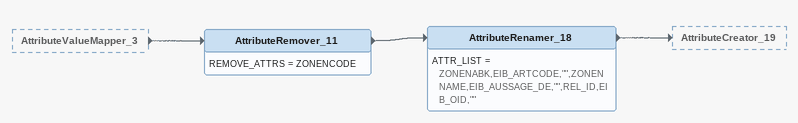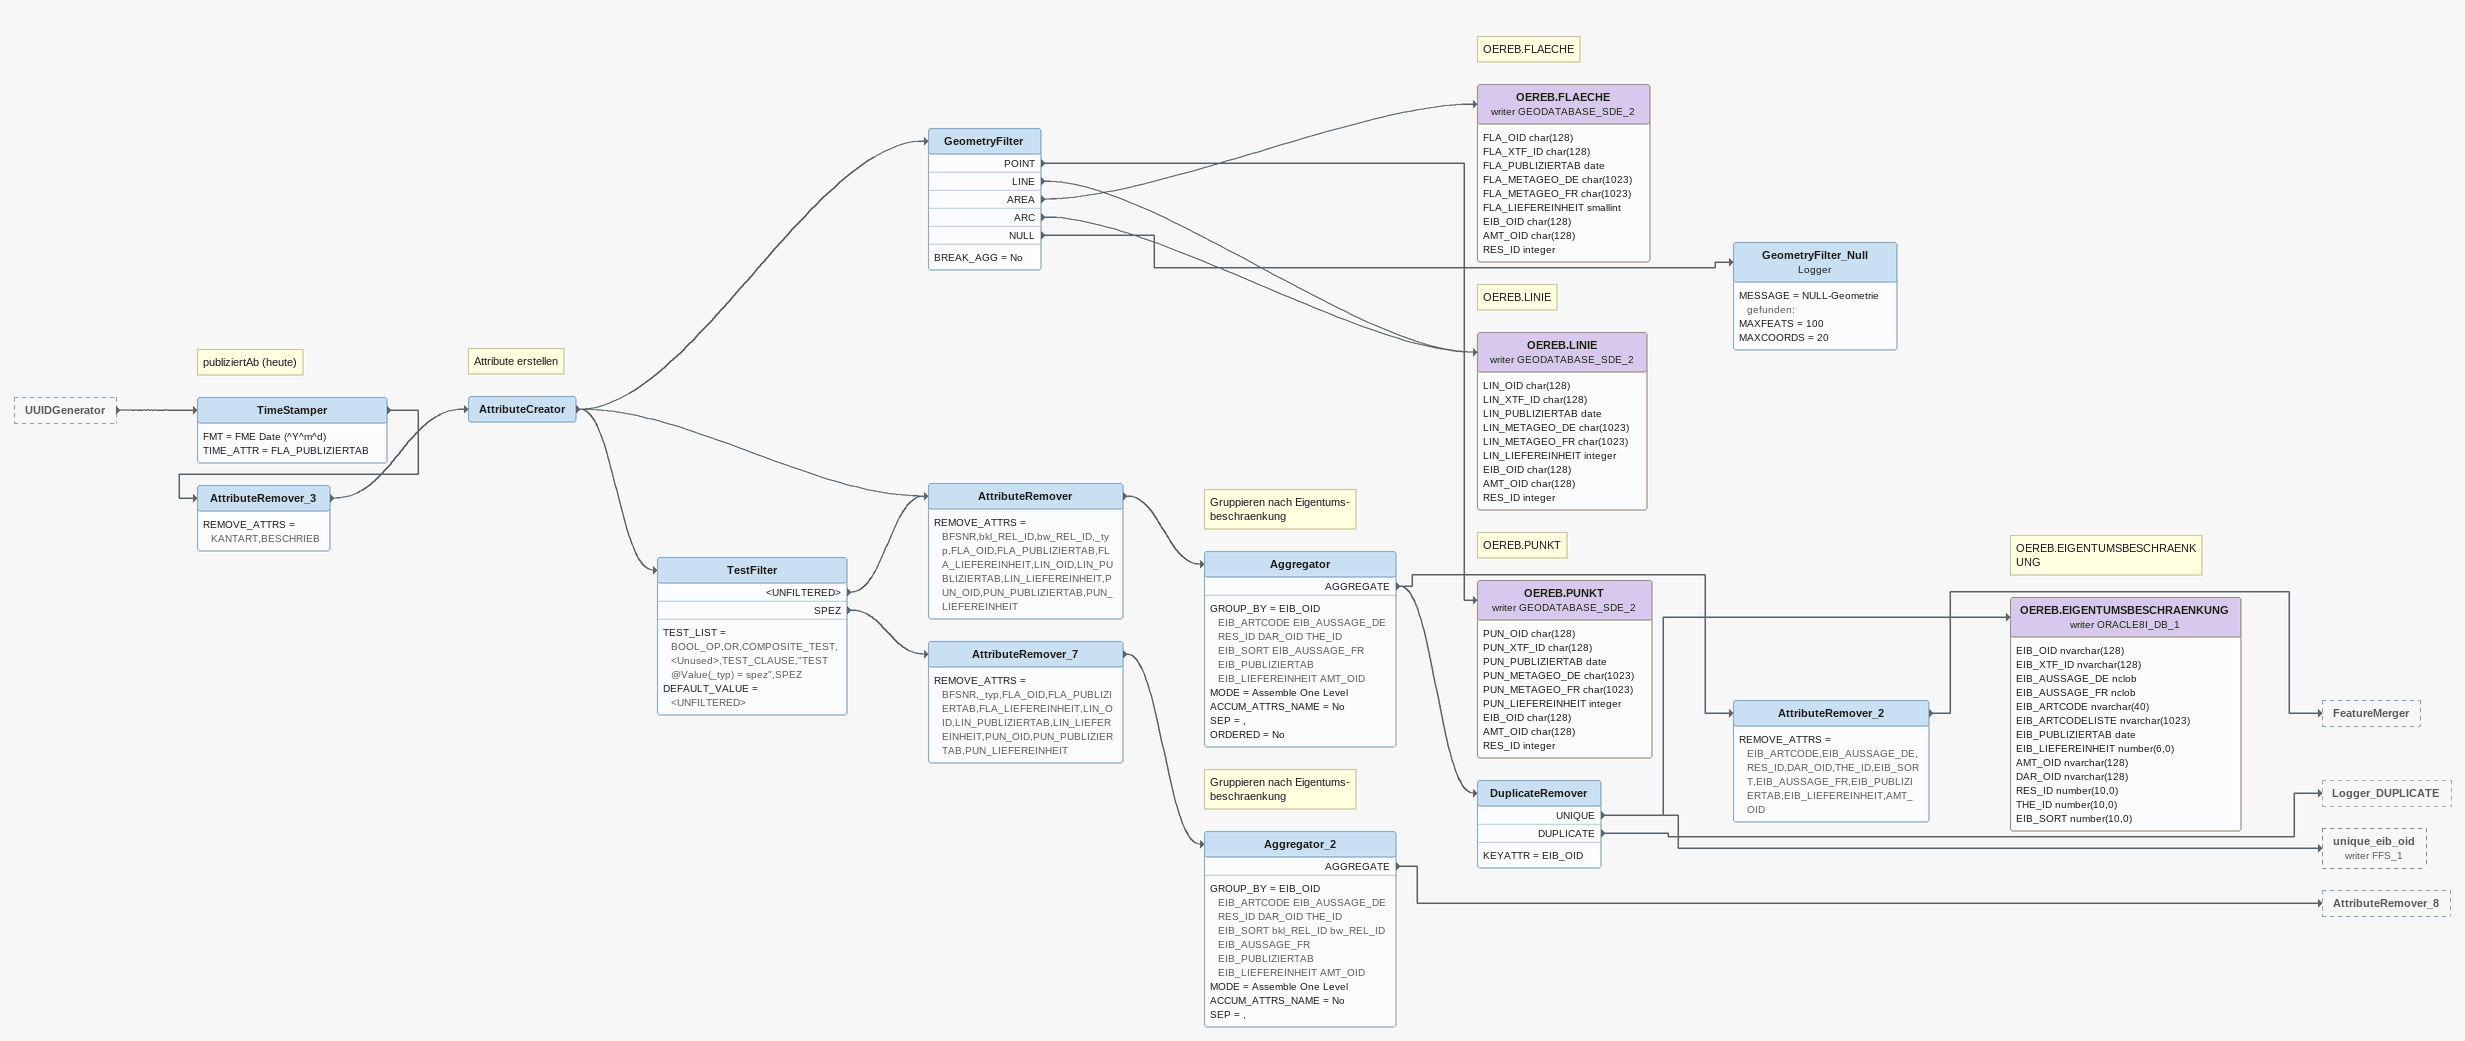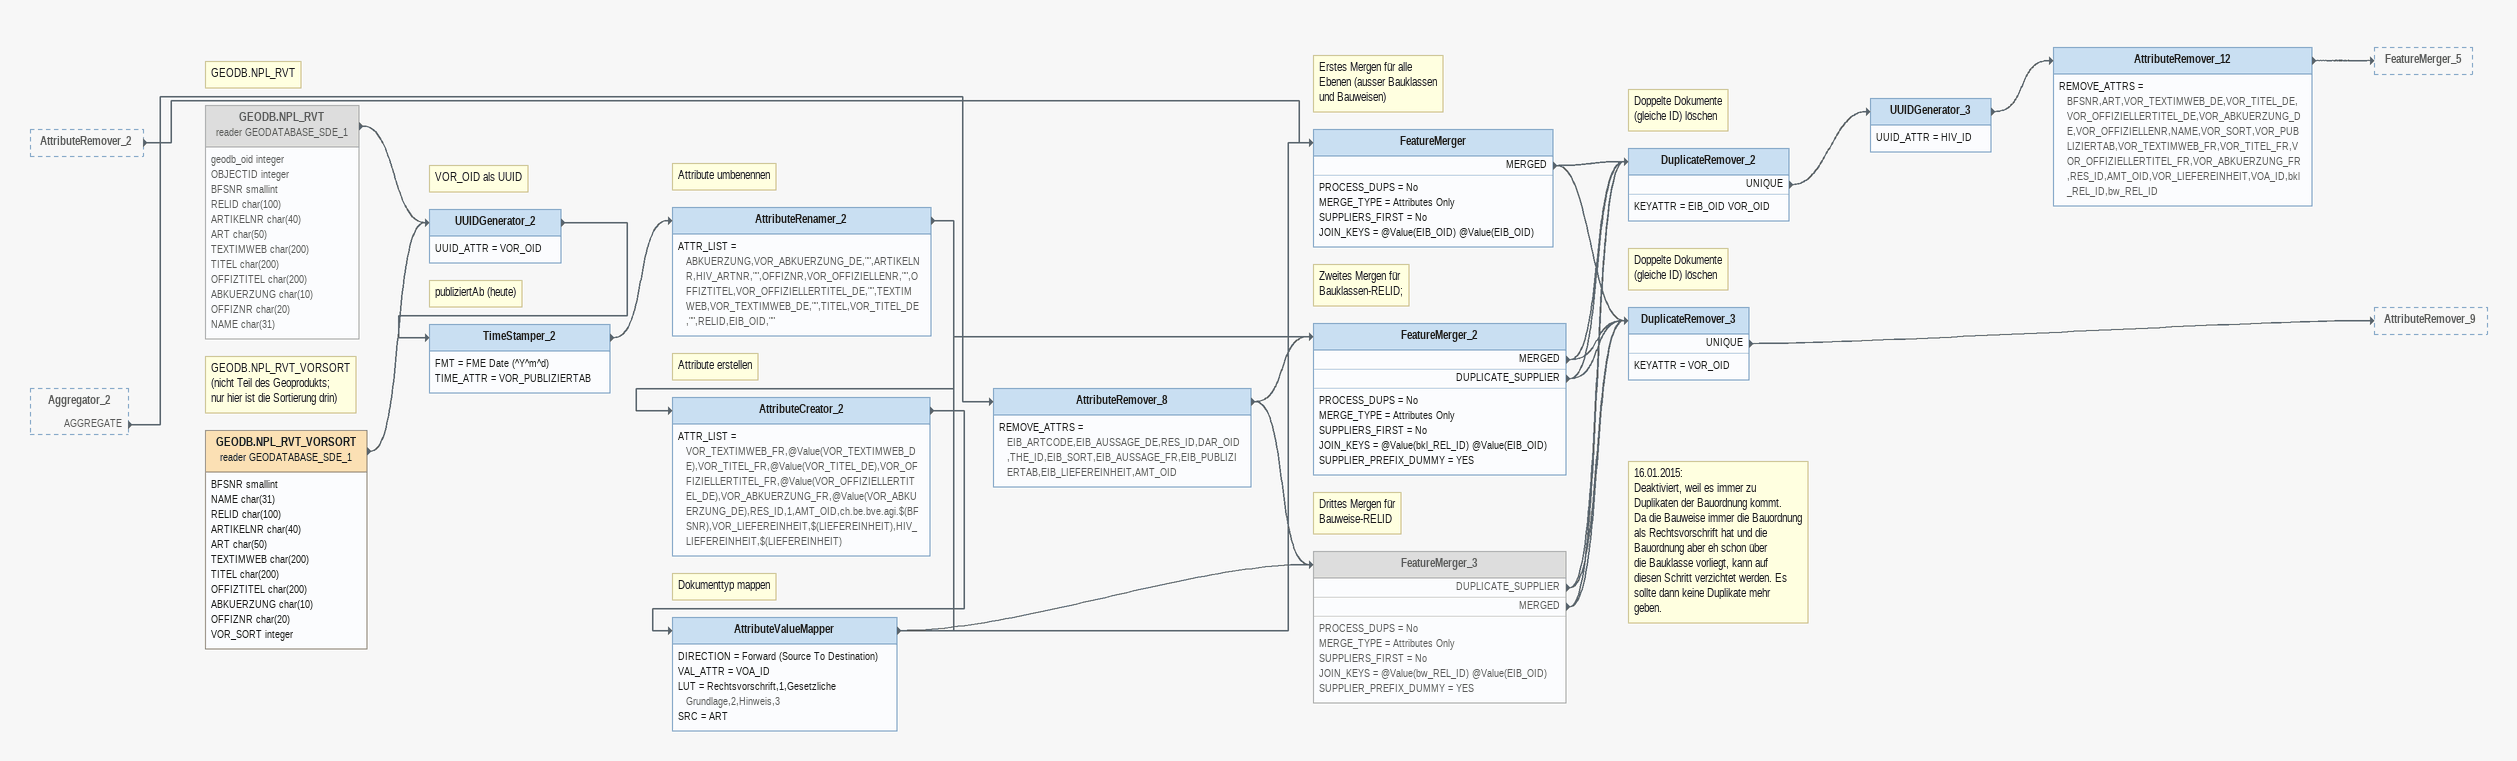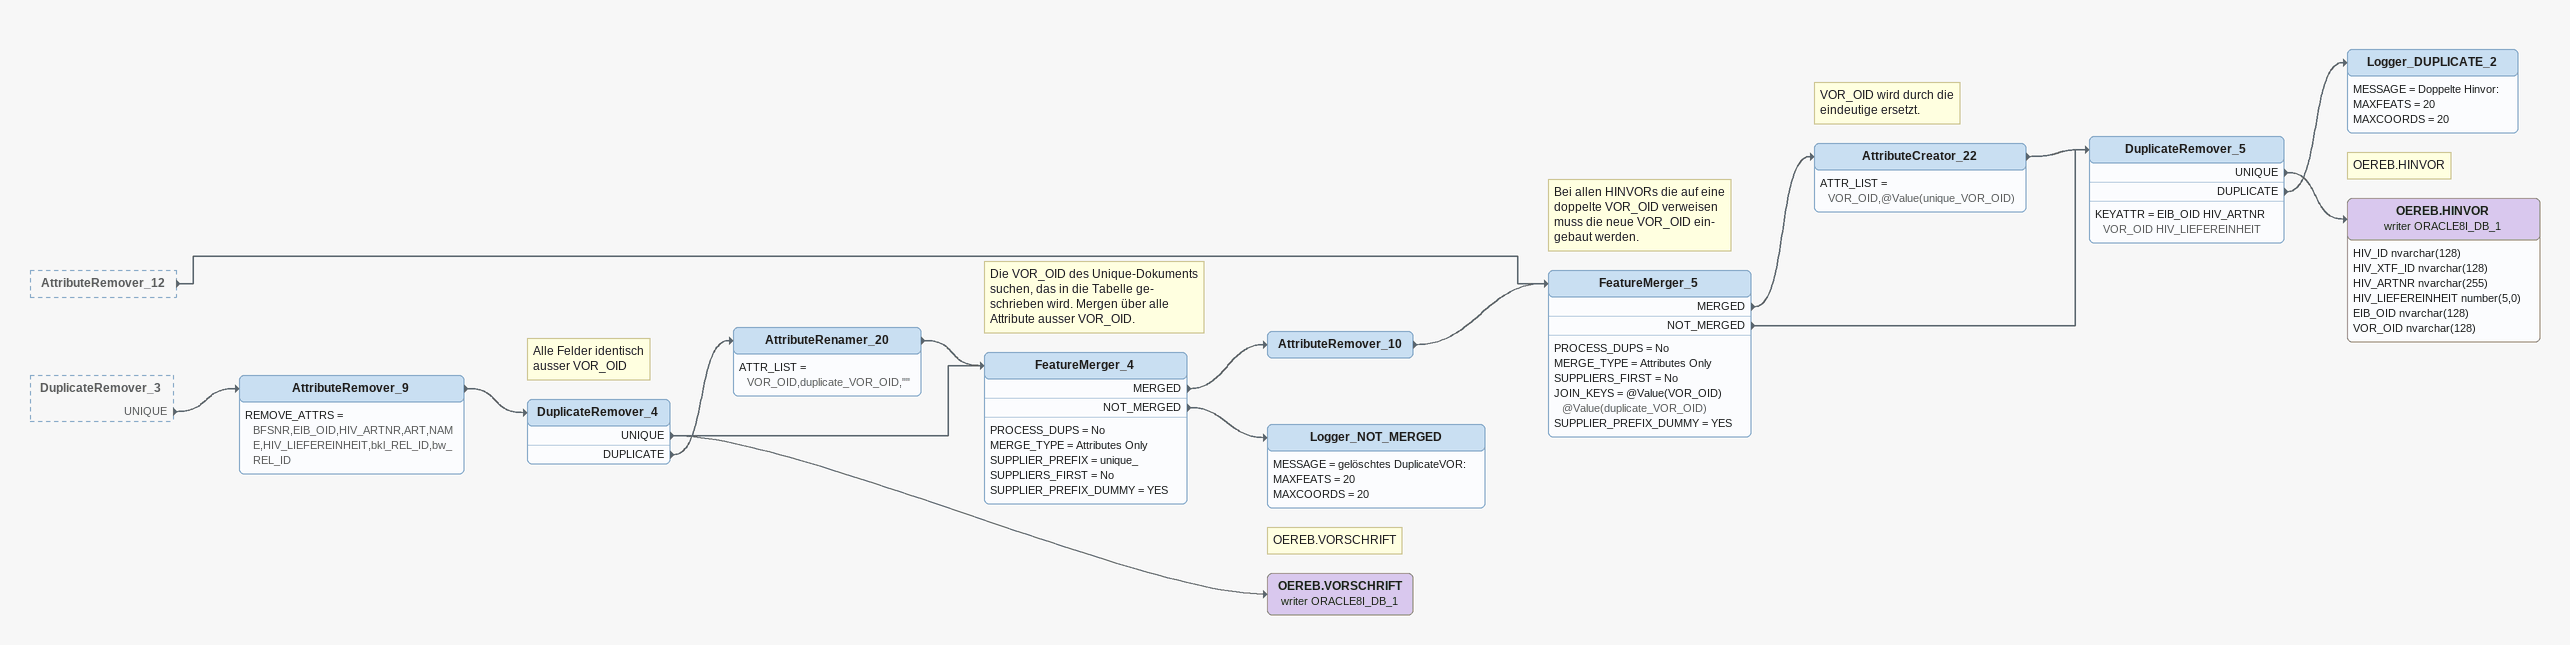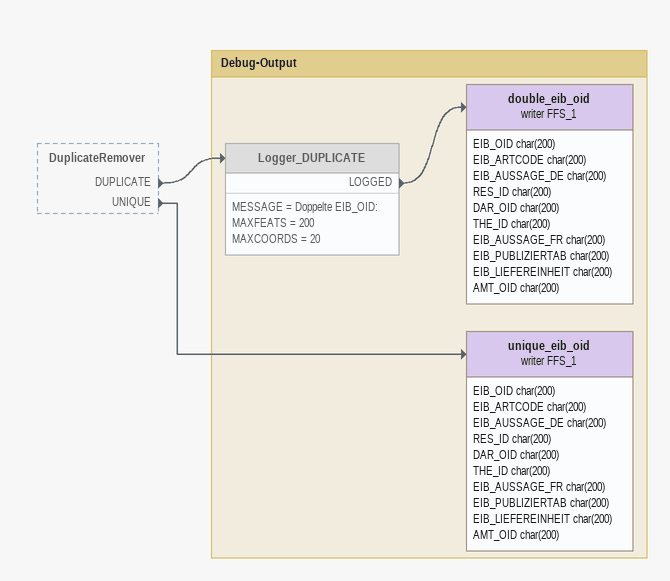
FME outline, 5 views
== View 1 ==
AttributeValueMapper_3 [outside]
    -> AttributeRemover_11
AttributeRemover_11
    REMOVE_ATTRS = ZONENCODE
    -> AttributeRenamer_18
AttributeRenamer_18
    ATTR_LIST = ZONENABK,EIB_ARTCODE,"",ZONENNAME,EIB_AUSSAGE_DE,"",REL_ID,EIB_OID,""
    -> AttributeCreator_19

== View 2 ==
UUIDGenerator [outside]
    -> TimeStamper
Note: publiziertAb (heute)
TimeStamper
    FMT = FME Date (^Y^m^d)
    TIME_ATTR = FLA_PUBLIZIERTAB
    -> AttributeRemover_3
AttributeRemover_3
    REMOVE_ATTRS = KANTART,BESCHRIEB
    -> AttributeCreator
Note: Attribute erstellen
AttributeCreator
    -> AttributeRemover
    -> GeometryFilter
    -> TestFilter
GeometryFilter
    BREAK_AGG = No
    POINT -> OEREB.PUNKT (writer GEODATABASE_SDE_2)
    LINE -> OEREB.LINIE (writer GEODATABASE_SDE_2)
    AREA -> OEREB.FLAECHE (writer GEODATABASE_SDE_2)
    ARC -> OEREB.LINIE (writer GEODATABASE_SDE_2)
    NULL -> GeometryFilter_Null
Note: OEREB.FLAECHE
OEREB.FLAECHE (writer GEODATABASE_SDE_2)
    attributes: FLA_OID char(128), FLA_XTF_ID char(128), FLA_PUBLIZIERTAB date, FLA_METAGEO_DE char(1023), FLA_METAGEO_FR char(1023), FLA_LIEFEREINHEIT smallint, EIB_OID char(128), AMT_OID char(128), RES_ID integer
Note: OEREB.LINIE
OEREB.LINIE (writer GEODATABASE_SDE_2)
    attributes: LIN_OID char(128), LIN_XTF_ID char(128), LIN_PUBLIZIERTAB date, LIN_METAGEO_DE char(1023), LIN_METAGEO_FR char(1023), LIN_LIEFEREINHEIT integer, EIB_OID char(128), AMT_OID char(128), RES_ID integer
GeometryFilter_Null: Logger
    MESSAGE = NULL-Geometrie gefunden:
    MAXFEATS = 100
    MAXCOORDS = 20
Note: OEREB.PUNKT
OEREB.PUNKT (writer GEODATABASE_SDE_2)
    attributes: PUN_OID char(128), PUN_XTF_ID char(128), PUN_PUBLIZIERTAB date, PUN_METAGEO_DE char(1023), PUN_METAGEO_FR char(1023), PUN_LIEFEREINHEIT integer, EIB_OID char(128), AMT_OID char(128), RES_ID integer
TestFilter
    TEST_LIST = BOOL_OP,OR,COMPOSITE_TEST,<Unused>,TEST_CLAUSE,"TEST @Value(_typ) = spez",SPEZ
    DEFAULT_VALUE = <UNFILTERED>
    <UNFILTERED> -> AttributeRemover
    SPEZ -> AttributeRemover_7
AttributeRemover
    REMOVE_ATTRS = BFSNR,bkl_REL_ID,bw_REL_ID,_typ,FLA_OID,FLA_PUBLIZIERTAB,FLA_LIEFEREINHEIT,LIN_OID,LIN_PUBLIZIERTAB,LIN_LIEFEREINHEIT,PUN_OID,PUN_PUBLIZIERTAB,PUN_LIEFEREINHEIT
    -> Aggregator
Note: Gruppieren nach Eigentums- / beschraenkung
Aggregator
    GROUP_BY = EIB_OID EIB_ARTCODE EIB_AUSSAGE_DE RES_ID DAR_OID THE_ID EIB_SORT EIB_AUSSAGE_FR EIB_PUBLIZIERTAB EIB_LIEFEREINHEIT AMT_OID
    MODE = Assemble One Level
    ACCUM_ATTRS_NAME = No
    SEP = ,
    ORDERED = No
    AGGREGATE -> AttributeRemover_2
    AGGREGATE -> DuplicateRemover
DuplicateRemover
    KEYATTR = EIB_OID
    UNIQUE -> OEREB.EIGENTUMSBESCHRAENKUNG (writer ORACLE8I_DB_1)
    DUPLICATE -> Logger_DUPLICATE
    UNIQUE -> unique_eib_oid (writer FFS_1)
Note: OEREB.EIGENTUMSBESCHRAENKUNG
OEREB.EIGENTUMSBESCHRAENKUNG (writer ORACLE8I_DB_1)
    attributes: EIB_OID nvarchar(128), EIB_XTF_ID nvarchar(128), EIB_AUSSAGE_DE nclob, EIB_AUSSAGE_FR nclob, EIB_ARTCODE nvarchar(40), EIB_ARTCODELISTE nvarchar(1023), EIB_PUBLIZIERTAB date, EIB_LIEFEREINHEIT number(6,0), AMT_OID nvarchar(128), DAR_OID nvarchar(128), RES_ID number(10,0), THE_ID number(10,0), EIB_SORT number(10,0)
AttributeRemover_2
    REMOVE_ATTRS = EIB_ARTCODE,EIB_AUSSAGE_DE,RES_ID,DAR_OID,THE_ID,EIB_SORT,EIB_AUSSAGE_FR,EIB_PUBLIZIERTAB,EIB_LIEFEREINHEIT,AMT_OID
    -> FeatureMerger
AttributeRemover_7
    REMOVE_ATTRS = BFSNR,_typ,FLA_OID,FLA_PUBLIZIERTAB,FLA_LIEFEREINHEIT,LIN_OID,LIN_PUBLIZIERTAB,LIN_LIEFEREINHEIT,PUN_OID,PUN_PUBLIZIERTAB,PUN_LIEFEREINHEIT
    -> Aggregator_2
Note: Gruppieren nach Eigentums- / beschraenkung
Aggregator_2
    GROUP_BY = EIB_OID EIB_ARTCODE EIB_AUSSAGE_DE RES_ID DAR_OID THE_ID EIB_SORT bkl_REL_ID bw_REL_ID EIB_AUSSAGE_FR EIB_PUBLIZIERTAB EIB_LIEFEREINHEIT AMT_OID
    MODE = Assemble One Level
    ACCUM_ATTRS_NAME = No
    SEP = ,
    AGGREGATE -> AttributeRemover_8

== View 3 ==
AttributeRemover_2 [outside]
    -> FeatureMerger
Aggregator_2 [outside]
    AGGREGATE -> AttributeRemover_8
AttributeRemover_8
    REMOVE_ATTRS = EIB_ARTCODE,EIB_AUSSAGE_DE,RES_ID,DAR_OID,THE_ID,EIB_SORT,EIB_AUSSAGE_FR,EIB_PUBLIZIERTAB,EIB_LIEFEREINHEIT,AMT_OID
    -> FeatureMerger_2
    -> FeatureMerger_3
Note: GEODB.NPL_RVT
GEODB.NPL_RVT (reader GEODATABASE_SDE_1) [off]
    attributes: geodb_oid integer, OBJECTID integer, BFSNR smallint, RELID char(100), ARTIKELNR char(40), ART char(50), TEXTIMWEB char(200), TITEL char(200), OFFIZTITEL char(200), ABKUERZUNG char(10), OFFIZNR char(20), NAME char(31)
    -> UUIDGenerator_2
Note: GEODB.NPL_RVT_VORSORT / (nicht Teil des Geoprodukts; / nur hier ist die Sortierung drin)
GEODB.NPL_RVT_VORSORT (reader GEODATABASE_SDE_1)
    attributes: BFSNR smallint, NAME char(31), RELID char(100), ARTIKELNR char(40), ART char(50), TEXTIMWEB char(200), TITEL char(200), OFFIZTITEL char(200), ABKUERZUNG char(10), OFFIZNR char(20), VOR_SORT integer
    -> UUIDGenerator_2
Note: VOR_OID als UUID
UUIDGenerator_2
    UUID_ATTR = VOR_OID
    -> TimeStamper_2
Note: publiziertAb (heute)
TimeStamper_2
    FMT = FME Date (^Y^m^d)
    TIME_ATTR = VOR_PUBLIZIERTAB
    -> AttributeRenamer_2
Note: Attribute umbenennen
AttributeRenamer_2
    ATTR_LIST = ABKUERZUNG,VOR_ABKUERZUNG_DE,"",ARTIKELNR,HIV_ARTNR,"",OFFIZNR,VOR_OFFIZIELLENR,"",OFFIZTITEL,VOR_OFFIZIELLERTITEL_DE,"",TEXTIMWEB,VOR_TEXTIMWEB_DE,"",TITEL,VOR_TITEL_DE,"",RELID,EIB_OID,""
    -> AttributeCreator_2
Note: Attribute erstellen
AttributeCreator_2
    ATTR_LIST = VOR_TEXTIMWEB_FR,@Value(VOR_TEXTIMWEB_DE),VOR_TITEL_FR,@Value(VOR_TITEL_DE),VOR_OFFIZIELLERTITEL_FR,@Value(VOR_OFFIZIELLERTITEL_DE),VOR_ABKUERZUNG_FR,@Value(VOR_ABKUERZUNG_DE),RES_ID,1,AMT_OID,ch.be.bve.agi.$(BFSNR),VOR_LIEFEREINHEIT,$(LIEFEREINHEIT),HIV_LIEFEREINHEIT,$(LIEFEREINHEIT)
    -> AttributeValueMapper
Note: Dokumenttyp mappen
AttributeValueMapper
    DIRECTION = Forward (Source To Destination)
    VAL_ATTR = VOA_ID
    LUT = Rechtsvorschrift,1,Gesetzliche Grundlage,2,Hinweis,3
    SRC = ART
    -> FeatureMerger
    -> FeatureMerger_2
    -> FeatureMerger_3
Note: Erstes Mergen für alle / Ebenen (ausser Bauklassen / und Bauweisen)
FeatureMerger
    PROCESS_DUPS = No
    MERGE_TYPE = Attributes Only
    SUPPLIERS_FIRST = No
    JOIN_KEYS = @Value(EIB_OID) @Value(EIB_OID)
    MERGED -> DuplicateRemover_2
    MERGED -> DuplicateRemover_3
Note: Zweites Mergen für / Bauklassen-RELID;
FeatureMerger_2
    PROCESS_DUPS = No
    MERGE_TYPE = Attributes Only
    SUPPLIERS_FIRST = No
    JOIN_KEYS = @Value(bkl_REL_ID) @Value(EIB_OID)
    SUPPLIER_PREFIX_DUMMY = YES
    MERGED -> DuplicateRemover_2
    DUPLICATE_SUPPLIER -> DuplicateRemover_2
    MERGED -> DuplicateRemover_3
    DUPLICATE_SUPPLIER -> DuplicateRemover_3
Note: Drittes Mergen für / Bauweise-RELID
Note: 16.01.2015: / Deaktiviert, weil es immer zu / Duplikaten der Bauordnung kommt. / Da die Bauweise immer die Bauordnung / als Rechtsvorschrift hat und die / Bauordnung aber eh schon über / die Bauklasse vorliegt, kann auf / diesen Schritt verzichtet werden. Es / sollte dann keine Duplikate mehr / geben.
FeatureMerger_3 [off]
    PROCESS_DUPS = No
    MERGE_TYPE = Attributes Only
    SUPPLIERS_FIRST = No
    JOIN_KEYS = @Value(bw_REL_ID) @Value(EIB_OID)
    SUPPLIER_PREFIX_DUMMY = YES
    DUPLICATE_SUPPLIER -> DuplicateRemover_2
    MERGED -> DuplicateRemover_2
    MERGED -> DuplicateRemover_3
    DUPLICATE_SUPPLIER -> DuplicateRemover_3
Note: Doppelte Dokumente / (gleiche ID) löschen
DuplicateRemover_2
    KEYATTR = EIB_OID VOR_OID
    UNIQUE -> UUIDGenerator_3
UUIDGenerator_3
    UUID_ATTR = HIV_ID
    -> AttributeRemover_12
AttributeRemover_12
    REMOVE_ATTRS = BFSNR,ART,VOR_TEXTIMWEB_DE,VOR_TITEL_DE,VOR_OFFIZIELLERTITEL_DE,VOR_ABKUERZUNG_DE,VOR_OFFIZIELLENR,NAME,VOR_SORT,VOR_PUBLIZIERTAB,VOR_TEXTIMWEB_FR,VOR_TITEL_FR,VOR_OFFIZIELLERTITEL_FR,VOR_ABKUERZUNG_FR,RES_ID,AMT_OID,VOR_LIEFEREINHEIT,VOA_ID,bkl_REL_ID,bw_REL_ID
    -> FeatureMerger_5
Note: Doppelte Dokumente / (gleiche ID) löschen
DuplicateRemover_3
    KEYATTR = VOR_OID
    UNIQUE -> AttributeRemover_9

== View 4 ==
AttributeRemover_12 [outside]
    -> FeatureMerger_5
DuplicateRemover_3 [outside]
    UNIQUE -> AttributeRemover_9
AttributeRemover_9
    REMOVE_ATTRS = BFSNR,EIB_OID,HIV_ARTNR,ART,NAME,HIV_LIEFEREINHEIT,bkl_REL_ID,bw_REL_ID
    -> DuplicateRemover_4
Note: Alle Felder identisch / ausser VOR_OID
DuplicateRemover_4
    UNIQUE -> OEREB.VORSCHRIFT (writer ORACLE8I_DB_1)
    UNIQUE -> FeatureMerger_4
    DUPLICATE -> AttributeRenamer_20
AttributeRenamer_20
    ATTR_LIST = VOR_OID,duplicate_VOR_OID,""
    -> FeatureMerger_4
Note: Die VOR_OID des Unique-Dokuments / suchen, das in die Tabelle ge- / schrieben wird. Mergen über alle / Attribute ausser VOR_OID.
FeatureMerger_4
    PROCESS_DUPS = No
    MERGE_TYPE = Attributes Only
    SUPPLIER_PREFIX = unique_
    SUPPLIERS_FIRST = No
    SUPPLIER_PREFIX_DUMMY = YES
    MERGED -> AttributeRemover_10
    NOT_MERGED -> Logger_NOT_MERGED
AttributeRemover_10
    -> FeatureMerger_5
Note: Bei allen HINVORs die auf eine / doppelte VOR_OID verweisen / muss die neue VOR_OID ein- / gebaut werden.
FeatureMerger_5
    PROCESS_DUPS = No
    MERGE_TYPE = Attributes Only
    SUPPLIERS_FIRST = No
    JOIN_KEYS = @Value(VOR_OID) @Value(duplicate_VOR_OID)
    SUPPLIER_PREFIX_DUMMY = YES
    MERGED -> AttributeCreator_22
    NOT_MERGED -> DuplicateRemover_5
Note: VOR_OID wird durch die / eindeutige ersetzt.
AttributeCreator_22
    ATTR_LIST = VOR_OID,@Value(unique_VOR_OID)
    -> DuplicateRemover_5
DuplicateRemover_5
    KEYATTR = EIB_OID HIV_ARTNR VOR_OID HIV_LIEFEREINHEIT
    UNIQUE -> OEREB.HINVOR (writer ORACLE8I_DB_1)
    DUPLICATE -> Logger_DUPLICATE_2
Logger_DUPLICATE_2
    MESSAGE = Doppelte Hinvor:
    MAXFEATS = 20
    MAXCOORDS = 20
Note: OEREB.HINVOR
OEREB.HINVOR (writer ORACLE8I_DB_1)
    attributes: HIV_ID nvarchar(128), HIV_XTF_ID nvarchar(128), HIV_ARTNR nvarchar(255), HIV_LIEFEREINHEIT number(5,0), EIB_OID nvarchar(128), VOR_OID nvarchar(128)
Logger_NOT_MERGED
    MESSAGE = gelöschtes DuplicateVOR:
    MAXFEATS = 20
    MAXCOORDS = 20
Note: OEREB.VORSCHRIFT
OEREB.VORSCHRIFT (writer ORACLE8I_DB_1)

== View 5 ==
DuplicateRemover [outside]
    DUPLICATE -> Logger_DUPLICATE
    UNIQUE -> unique_eib_oid (writer FFS_1)

Bookmark: Debug-Output
unique_eib_oid (writer FFS_1)
    attributes: EIB_OID char(200), EIB_ARTCODE char(200), EIB_AUSSAGE_DE char(200), RES_ID char(200), DAR_OID char(200), THE_ID char(200), EIB_AUSSAGE_FR char(200), EIB_PUBLIZIERTAB char(200), EIB_LIEFEREINHEIT char(200), AMT_OID char(200)
Logger_DUPLICATE [off]
    MESSAGE = Doppelte EIB_OID:
    MAXFEATS = 200
    MAXCOORDS = 20
    LOGGED -> double_eib_oid (writer FFS_1)
double_eib_oid (writer FFS_1)
    attributes: EIB_OID char(200), EIB_ARTCODE char(200), EIB_AUSSAGE_DE char(200), RES_ID char(200), DAR_OID char(200), THE_ID char(200), EIB_AUSSAGE_FR char(200), EIB_PUBLIZIERTAB char(200), EIB_LIEFEREINHEIT char(200), AMT_OID char(200)
